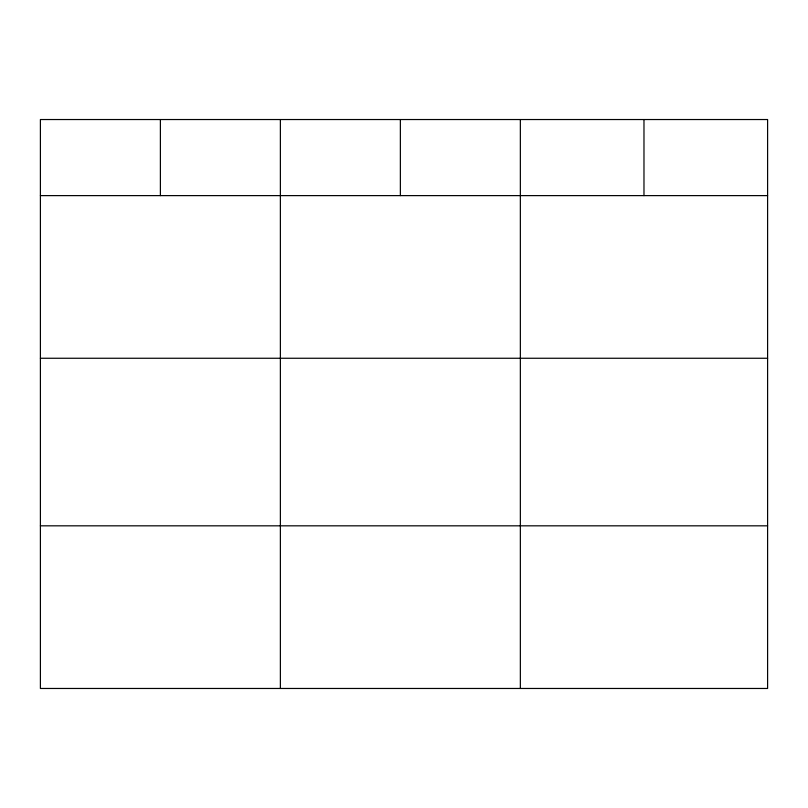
<?xml version="1.0" encoding="UTF-8"?>
<svg xmlns="http://www.w3.org/2000/svg" width="808" height="808" viewBox="0 0 808 808"><rect width="100%" height="100%" fill="white"/><g stroke="black" fill="none" stroke-linecap="round" stroke-linejoin="round"><path stroke-width="1.21" d="M767.6 358.257L767.6 119.533L40.4 119.533L40.4 688.466L767.6 688.466L767.6 358.257L40.4 358.257M40.4 195.617L767.6 195.617M40.4 525.826L767.6 525.826M643.976 119.533L643.976 195.617M520.352 119.533L520.352 688.466M400.364 119.533L400.364 195.617M280.376 119.533L280.376 688.466M160.388 119.533L160.388 195.617"/></g></svg>
